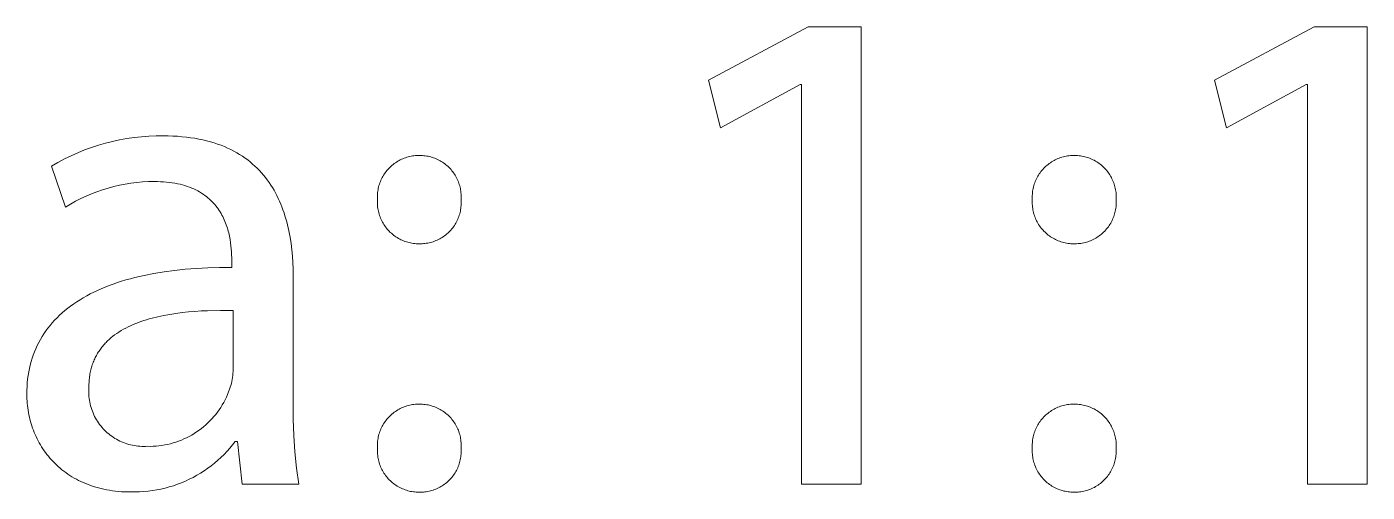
# Model space of a CAD drawing. Header units: millimetres. Extents: x -1893 to 2799, y -925 to 2353.
# Drawn here: x 2492.4 to 2581.8, y -721.6 to -690.5 of the extents above; entities that cross this region are included whole.
import ezdxf

# ---------------------------------------------------------------- set-up
doc = ezdxf.new("R2010")
doc.units = ezdxf.units.MM
doc.header["$MEASUREMENT"] = 0
doc.layers.add('Domyślny', color=7, linetype='Continuous', true_color=0x000000)

msp = doc.modelspace()

# ---------------------------------------------------------------- linework, layer by layer
at = {"layer": 'Domyślny', "color": 18, "lineweight": 15, "true_color": 0x000000}
for p, q in [((2537.858, -694.062), (2544.513, -690.499)), ((2544.513, -690.499), (2548.045, -690.499)), ((2548.045, -690.499), (2548.045, -721.029)), ((2571.609, -694.062), (2578.265, -690.499)), ((2578.265, -690.499), (2581.796, -690.499)), ((2581.796, -690.499), (2581.796, -721.029)), ((2538.654, -697.233), (2537.858, -694.062)), ((2543.967, -694.358), (2538.654, -697.233)), ((2544.06, -694.358), (2543.967, -694.358)), ((2544.06, -721.029), (2544.06, -694.358)), ((2572.406, -697.233), (2571.609, -694.062)), ((2577.718, -694.358), (2572.406, -697.233)), ((2577.812, -694.358), (2577.718, -694.358)), ((2577.812, -721.029), (2577.812, -694.358)), ((2497.152, -698.4), (2497.622, -698.264)), ((2497.622, -698.264), (2498.096, -698.145)), ((2498.096, -698.145), (2498.573, -698.042)), ((2498.573, -698.042), (2499.054, -697.955)), ((2499.054, -697.955), (2499.538, -697.886)), ((2499.538, -697.886), (2500.024, -697.833)), ((2500.024, -697.833), (2500.512, -697.798)), ((2500.512, -697.798), (2501, -697.779)), ((2501, -697.779), (2501.489, -697.777)), ((2501.489, -697.777), (2501.811, -697.78)), ((2501.811, -697.78), (2502.125, -697.791)), ((2502.125, -697.791), (2502.432, -697.808)), ((2502.432, -697.808), (2502.732, -697.831)), ((2502.732, -697.831), (2503.024, -697.862)), ((2503.024, -697.862), (2503.309, -697.898)), ((2503.309, -697.898), (2503.586, -697.941)), ((2503.586, -697.941), (2503.857, -697.99)), ((2503.857, -697.99), (2504.12, -698.045)), ((2504.12, -698.045), (2504.377, -698.106)), ((2504.377, -698.106), (2504.627, -698.173)), ((2504.627, -698.173), (2504.869, -698.245)), ((2504.869, -698.245), (2505.106, -698.324)), ((2505.106, -698.324), (2505.335, -698.407)), ((2494.89, -699.318), (2495.329, -699.103)), ((2495.329, -699.103), (2495.776, -698.904)), ((2495.776, -698.904), (2496.229, -698.72)), ((2496.229, -698.72), (2496.688, -698.552)), ((2496.688, -698.552), (2497.152, -698.4)), ((2505.335, -698.407), (2505.558, -698.496)), ((2505.558, -698.496), (2505.775, -698.59)), ((2505.775, -698.59), (2505.985, -698.69)), ((2505.985, -698.69), (2506.188, -698.794)), ((2506.188, -698.794), (2506.386, -698.904)), ((2506.386, -698.904), (2506.577, -699.018)), ((2506.577, -699.018), (2506.763, -699.137)), ((2506.763, -699.137), (2506.942, -699.26)), ((2517.557, -699.267), (2517.646, -699.235)), ((2517.646, -699.235), (2517.737, -699.206)), ((2517.737, -699.206), (2517.829, -699.18)), ((2517.829, -699.18), (2517.922, -699.157)), ((2517.922, -699.157), (2518.015, -699.137)), ((2518.015, -699.137), (2518.109, -699.121)), ((2518.109, -699.121), (2518.204, -699.108)), ((2518.204, -699.108), (2518.299, -699.098)), ((2518.299, -699.098), (2518.394, -699.091)), ((2518.394, -699.091), (2518.489, -699.088)), ((2518.489, -699.088), (2518.585, -699.088)), ((2518.585, -699.088), (2518.68, -699.089)), ((2518.68, -699.089), (2518.774, -699.093)), ((2518.774, -699.093), (2518.869, -699.1)), ((2518.869, -699.1), (2518.963, -699.111)), ((2518.963, -699.111), (2519.056, -699.125)), ((2519.056, -699.125), (2519.149, -699.142)), ((2519.149, -699.142), (2519.242, -699.163)), ((2519.242, -699.163), (2519.334, -699.186)), ((2519.334, -699.186), (2519.424, -699.213)), ((2519.424, -699.213), (2519.514, -699.242)), ((2561.252, -699.264), (2561.343, -699.231)), ((2561.343, -699.231), (2561.434, -699.203)), ((2561.434, -699.203), (2561.526, -699.177)), ((2561.526, -699.177), (2561.619, -699.154)), ((2561.619, -699.154), (2561.713, -699.135)), ((2561.713, -699.135), (2561.807, -699.119)), ((2561.807, -699.119), (2561.902, -699.106)), ((2561.902, -699.106), (2561.998, -699.097)), ((2561.998, -699.097), (2562.093, -699.09)), ((2562.093, -699.09), (2562.189, -699.088)), ((2562.189, -699.088), (2562.285, -699.088)), ((2562.285, -699.088), (2562.381, -699.09)), ((2562.381, -699.09), (2562.477, -699.095)), ((2562.477, -699.095), (2562.574, -699.103)), ((2562.574, -699.103), (2562.669, -699.115)), ((2562.669, -699.115), (2562.765, -699.13)), ((2562.765, -699.13), (2562.859, -699.148)), ((2562.859, -699.148), (2562.953, -699.17)), ((2562.953, -699.17), (2563.047, -699.195)), ((2563.047, -699.195), (2563.139, -699.223)), ((2563.139, -699.223), (2563.23, -699.254)), ((2494.036, -699.793), (2494.459, -699.548)), ((2494.958, -702.527), (2494.036, -699.793)), ((2494.459, -699.548), (2494.89, -699.318)), ((2506.942, -699.26), (2507.115, -699.388)), ((2507.115, -699.388), (2507.283, -699.52)), ((2507.283, -699.52), (2507.445, -699.657)), ((2507.445, -699.657), (2507.601, -699.798)), ((2507.601, -699.798), (2507.752, -699.942)), ((2507.752, -699.942), (2507.897, -700.091)), ((2507.897, -700.091), (2508.037, -700.243)), ((2516.345, -700.165), (2516.404, -700.09)), ((2516.404, -700.09), (2516.466, -700.018)), ((2516.466, -700.018), (2516.531, -699.948)), ((2516.531, -699.948), (2516.598, -699.88)), ((2516.598, -699.88), (2516.667, -699.814)), ((2516.667, -699.814), (2516.739, -699.751)), ((2516.739, -699.751), (2516.813, -699.69)), ((2516.813, -699.69), (2516.888, -699.632)), ((2516.888, -699.632), (2516.966, -699.576)), ((2516.966, -699.576), (2517.046, -699.524)), ((2517.046, -699.524), (2517.127, -699.474)), ((2517.127, -699.474), (2517.21, -699.426)), ((2517.21, -699.426), (2517.294, -699.382)), ((2517.294, -699.382), (2517.38, -699.341)), ((2517.38, -699.341), (2517.468, -699.302)), ((2517.468, -699.302), (2517.557, -699.267)), ((2519.514, -699.242), (2519.603, -699.275)), ((2519.603, -699.275), (2519.691, -699.311)), ((2519.691, -699.311), (2519.777, -699.35)), ((2519.777, -699.35), (2519.862, -699.392)), ((2519.862, -699.392), (2519.946, -699.436)), ((2519.946, -699.436), (2520.027, -699.484)), ((2520.027, -699.484), (2520.108, -699.534)), ((2520.108, -699.534), (2520.186, -699.587)), ((2520.186, -699.587), (2520.263, -699.643)), ((2520.263, -699.643), (2520.337, -699.701)), ((2520.337, -699.701), (2520.41, -699.762)), ((2520.41, -699.762), (2520.48, -699.825)), ((2520.48, -699.825), (2520.548, -699.891)), ((2520.548, -699.891), (2520.614, -699.959)), ((2520.614, -699.959), (2520.678, -700.029)), ((2520.678, -700.029), (2520.739, -700.101)), ((2520.739, -700.101), (2520.797, -700.176)), ((2560.034, -700.16), (2560.094, -700.086)), ((2560.094, -700.086), (2560.156, -700.013)), ((2560.156, -700.013), (2560.222, -699.943)), ((2560.222, -699.943), (2560.289, -699.875)), ((2560.289, -699.875), (2560.359, -699.809)), ((2560.359, -699.809), (2560.431, -699.746)), ((2560.431, -699.746), (2560.505, -699.685)), ((2560.505, -699.685), (2560.581, -699.627)), ((2560.581, -699.627), (2560.659, -699.572)), ((2560.659, -699.572), (2560.739, -699.519)), ((2560.739, -699.519), (2560.821, -699.469)), ((2560.821, -699.469), (2560.904, -699.422)), ((2560.904, -699.422), (2560.989, -699.378)), ((2560.989, -699.378), (2561.075, -699.337)), ((2561.075, -699.337), (2561.163, -699.299)), ((2561.163, -699.299), (2561.252, -699.264)), ((2563.23, -699.254), (2563.32, -699.288)), ((2563.32, -699.288), (2563.409, -699.326)), ((2563.409, -699.326), (2563.497, -699.367)), ((2563.497, -699.367), (2563.583, -699.41)), ((2563.583, -699.41), (2563.667, -699.457)), ((2563.667, -699.457), (2563.75, -699.507)), ((2563.75, -699.507), (2563.831, -699.559)), ((2563.831, -699.559), (2563.91, -699.614)), ((2563.91, -699.614), (2563.987, -699.672)), ((2563.987, -699.672), (2564.062, -699.733)), ((2564.062, -699.733), (2564.135, -699.796)), ((2564.135, -699.796), (2564.206, -699.862)), ((2564.206, -699.862), (2564.274, -699.93)), ((2564.274, -699.93), (2564.34, -700)), ((2564.34, -700), (2564.404, -700.073)), ((2564.404, -700.073), (2564.465, -700.148)), ((2498.94, -701.003), (2498.558, -701.078)), ((2499.325, -700.941), (2498.94, -701.003)), ((2499.712, -700.891), (2499.325, -700.941)), ((2500.1, -700.856), (2499.712, -700.891)), ((2500.49, -700.833), (2500.1, -700.856)), ((2500.879, -700.824), (2500.49, -700.833)), ((2501.095, -700.826), (2500.879, -700.824)), ((2501.304, -700.834), (2501.095, -700.826)), ((2501.507, -700.846), (2501.304, -700.834)), ((2501.705, -700.862), (2501.507, -700.846)), ((2501.897, -700.883), (2501.705, -700.862)), ((2502.083, -700.909), (2501.897, -700.883)), ((2502.263, -700.939), (2502.083, -700.909)), ((2502.438, -700.973), (2502.263, -700.939)), ((2502.608, -701.011), (2502.438, -700.973)), ((2502.773, -701.053), (2502.608, -701.011)), ((2508.037, -700.243), (2508.171, -700.399)), ((2508.171, -700.399), (2508.3, -700.559)), ((2508.3, -700.559), (2508.424, -700.722)), ((2508.424, -700.722), (2508.543, -700.889)), ((2508.543, -700.889), (2508.657, -701.058)), ((2515.874, -701.096), (2515.901, -701.005)), ((2515.901, -701.005), (2515.932, -700.915)), ((2515.932, -700.915), (2515.966, -700.826)), ((2515.966, -700.826), (2516.004, -700.738)), ((2516.004, -700.738), (2516.044, -700.651)), ((2516.044, -700.651), (2516.087, -700.566)), ((2516.087, -700.566), (2516.133, -700.482)), ((2516.133, -700.482), (2516.182, -700.4)), ((2516.182, -700.4), (2516.233, -700.32)), ((2516.233, -700.32), (2516.288, -700.241)), ((2516.288, -700.241), (2516.345, -700.165)), ((2520.797, -700.176), (2520.853, -700.252)), ((2520.853, -700.252), (2520.907, -700.331)), ((2520.907, -700.331), (2520.957, -700.411)), ((2520.957, -700.411), (2521.005, -700.492)), ((2521.005, -700.492), (2521.05, -700.576)), ((2521.05, -700.576), (2521.092, -700.66)), ((2521.092, -700.66), (2521.131, -700.747)), ((2521.131, -700.747), (2521.167, -700.834)), ((2521.167, -700.834), (2521.2, -700.923)), ((2521.2, -700.923), (2521.23, -701.013)), ((2521.23, -701.013), (2521.257, -701.103)), ((2559.559, -701.094), (2559.587, -701.002)), ((2559.587, -701.002), (2559.619, -700.911)), ((2559.619, -700.911), (2559.653, -700.822)), ((2559.653, -700.822), (2559.69, -700.734)), ((2559.69, -700.734), (2559.731, -700.647)), ((2559.731, -700.647), (2559.774, -700.562)), ((2559.774, -700.562), (2559.821, -700.478)), ((2559.821, -700.478), (2559.87, -700.396)), ((2559.87, -700.396), (2559.922, -700.315)), ((2559.922, -700.315), (2559.976, -700.237)), ((2559.976, -700.237), (2560.034, -700.16)), ((2564.465, -700.148), (2564.523, -700.225)), ((2564.523, -700.225), (2564.579, -700.304)), ((2564.579, -700.304), (2564.631, -700.384)), ((2564.631, -700.384), (2564.681, -700.467)), ((2564.681, -700.467), (2564.728, -700.551)), ((2564.728, -700.551), (2564.772, -700.637)), ((2564.772, -700.637), (2564.813, -700.724)), ((2564.813, -700.724), (2564.851, -700.813)), ((2564.851, -700.813), (2564.886, -700.903)), ((2564.886, -700.903), (2564.918, -700.994)), ((2564.918, -700.994), (2564.946, -701.086)), ((2496.337, -701.8), (2495.983, -701.964)), ((2496.696, -701.648), (2496.337, -701.8)), ((2497.06, -701.509), (2496.696, -701.648)), ((2497.429, -701.382), (2497.06, -701.509)), ((2497.802, -701.268), (2497.429, -701.382)), ((2498.178, -701.167), (2497.802, -701.268)), ((2498.558, -701.078), (2498.178, -701.167)), ((2502.932, -701.099), (2502.773, -701.053)), ((2503.086, -701.149), (2502.932, -701.099)), ((2503.235, -701.202), (2503.086, -701.149)), ((2503.379, -701.259), (2503.235, -701.202)), ((2503.518, -701.319), (2503.379, -701.259)), ((2503.652, -701.383), (2503.518, -701.319)), ((2503.781, -701.449), (2503.652, -701.383)), ((2503.906, -701.519), (2503.781, -701.449)), ((2504.026, -701.592), (2503.906, -701.519)), ((2504.142, -701.667), (2504.026, -701.592)), ((2504.253, -701.746), (2504.142, -701.667)), ((2504.361, -701.826), (2504.253, -701.746)), ((2504.463, -701.91), (2504.361, -701.826)), ((2504.562, -701.995), (2504.463, -701.91)), ((2508.657, -701.058), (2508.766, -701.231)), ((2508.766, -701.231), (2508.87, -701.407)), ((2508.87, -701.407), (2508.969, -701.586)), ((2508.969, -701.586), (2509.064, -701.767)), ((2509.064, -701.767), (2509.154, -701.951)), ((2515.767, -701.85), (2515.769, -701.755)), ((2515.768, -701.946), (2515.767, -701.85)), ((2515.769, -701.755), (2515.774, -701.659)), ((2515.774, -701.659), (2515.782, -701.564)), ((2515.782, -701.564), (2515.794, -701.47)), ((2515.794, -701.47), (2515.809, -701.375)), ((2515.809, -701.375), (2515.827, -701.282)), ((2515.827, -701.282), (2515.849, -701.189)), ((2515.849, -701.189), (2515.874, -701.096)), ((2521.257, -701.103), (2521.281, -701.195)), ((2521.281, -701.195), (2521.302, -701.287)), ((2521.302, -701.287), (2521.319, -701.38)), ((2521.319, -701.38), (2521.333, -701.474)), ((2521.333, -701.474), (2521.344, -701.568)), ((2521.344, -701.568), (2521.352, -701.662)), ((2521.352, -701.662), (2521.356, -701.757)), ((2521.356, -701.757), (2521.358, -701.852)), ((2521.358, -701.852), (2521.356, -701.946)), ((2559.451, -701.849), (2559.453, -701.754)), ((2559.452, -701.945), (2559.451, -701.849)), ((2559.453, -701.754), (2559.458, -701.658)), ((2559.458, -701.658), (2559.467, -701.563)), ((2559.467, -701.563), (2559.479, -701.468)), ((2559.479, -701.468), (2559.494, -701.373)), ((2559.494, -701.373), (2559.513, -701.279)), ((2559.513, -701.279), (2559.534, -701.186)), ((2559.534, -701.186), (2559.559, -701.094)), ((2564.946, -701.086), (2564.972, -701.18)), ((2564.972, -701.18), (2564.994, -701.273)), ((2564.994, -701.273), (2565.012, -701.368)), ((2565.012, -701.368), (2565.028, -701.463)), ((2565.028, -701.463), (2565.04, -701.559)), ((2565.04, -701.559), (2565.049, -701.655)), ((2565.049, -701.655), (2565.054, -701.752)), ((2565.054, -701.752), (2565.056, -701.848)), ((2565.056, -701.848), (2565.055, -701.945)), ((2495.293, -702.328), (2494.958, -702.527)), ((2495.635, -702.14), (2495.293, -702.328)), ((2495.983, -701.964), (2495.635, -702.14)), ((2504.656, -702.083), (2504.562, -701.995)), ((2504.747, -702.173), (2504.656, -702.083)), ((2504.834, -702.266), (2504.747, -702.173)), ((2504.917, -702.36), (2504.834, -702.266)), ((2504.996, -702.456), (2504.917, -702.36)), ((2505.071, -702.553), (2504.996, -702.456)), ((2505.143, -702.653), (2505.071, -702.553)), ((2505.211, -702.753), (2505.143, -702.653)), ((2505.276, -702.855), (2505.211, -702.753)), ((2509.154, -701.951), (2509.239, -702.138)), ((2509.239, -702.138), (2509.32, -702.327)), ((2509.32, -702.327), (2509.397, -702.518)), ((2509.397, -702.518), (2509.469, -702.712)), ((2509.469, -702.712), (2509.538, -702.908)), ((2515.773, -702.041), (2515.768, -701.946)), ((2515.768, -702.137), (2515.773, -702.041)), ((2515.768, -702.234), (2515.768, -702.137)), ((2515.77, -702.33), (2515.768, -702.234)), ((2515.776, -702.427), (2515.77, -702.33)), ((2515.785, -702.523), (2515.776, -702.427)), ((2515.798, -702.618), (2515.785, -702.523)), ((2515.814, -702.713), (2515.798, -702.618)), ((2515.833, -702.808), (2515.814, -702.713)), ((2515.855, -702.902), (2515.833, -702.808)), ((2521.301, -702.798), (2521.28, -702.891)), ((2521.319, -702.705), (2521.301, -702.798)), ((2521.333, -702.611), (2521.319, -702.705)), ((2521.344, -702.516), (2521.333, -702.611)), ((2521.352, -702.421), (2521.344, -702.516)), ((2521.356, -701.946), (2521.35, -702.041)), ((2521.35, -702.041), (2521.356, -702.136)), ((2521.357, -702.326), (2521.352, -702.421)), ((2521.356, -702.136), (2521.358, -702.231)), ((2521.358, -702.231), (2521.357, -702.326)), ((2559.451, -702.233), (2559.452, -702.137)), ((2559.454, -702.329), (2559.451, -702.233)), ((2559.457, -702.041), (2559.452, -701.945)), ((2559.452, -702.137), (2559.457, -702.041)), ((2559.459, -702.425), (2559.454, -702.329)), ((2559.468, -702.521), (2559.459, -702.425)), ((2559.481, -702.617), (2559.468, -702.521)), ((2559.496, -702.711), (2559.481, -702.617)), ((2559.515, -702.806), (2559.496, -702.711)), ((2559.538, -702.899), (2559.515, -702.806)), ((2564.994, -702.801), (2564.972, -702.894)), ((2565.012, -702.707), (2564.994, -702.801)), ((2565.027, -702.613), (2565.012, -702.707)), ((2565.04, -702.518), (2565.027, -702.613)), ((2565.048, -702.423), (2565.04, -702.518)), ((2565.054, -702.327), (2565.048, -702.423)), ((2565.055, -701.945), (2565.05, -702.041)), ((2565.05, -702.041), (2565.055, -702.136)), ((2565.056, -702.232), (2565.054, -702.327)), ((2565.055, -702.136), (2565.056, -702.232)), ((2505.338, -702.959), (2505.276, -702.855)), ((2505.396, -703.063), (2505.338, -702.959)), ((2505.452, -703.169), (2505.396, -703.063)), ((2505.504, -703.275), (2505.452, -703.169)), ((2505.553, -703.383), (2505.504, -703.275)), ((2505.599, -703.491), (2505.553, -703.383)), ((2505.642, -703.599), (2505.599, -703.491)), ((2505.683, -703.708), (2505.642, -703.599)), ((2509.538, -702.908), (2509.602, -703.105)), ((2509.602, -703.105), (2509.662, -703.305)), ((2509.662, -703.305), (2509.718, -703.506)), ((2509.718, -703.506), (2509.77, -703.709)), ((2515.881, -702.995), (2515.855, -702.902)), ((2515.91, -703.087), (2515.881, -702.995)), ((2515.942, -703.178), (2515.91, -703.087)), ((2515.977, -703.268), (2515.942, -703.178)), ((2516.016, -703.356), (2515.977, -703.268)), ((2516.057, -703.443), (2516.016, -703.356)), ((2516.102, -703.529), (2516.057, -703.443)), ((2516.149, -703.613), (2516.102, -703.529)), ((2516.2, -703.695), (2516.149, -703.613)), ((2516.253, -703.776), (2516.2, -703.695)), ((2520.951, -703.678), (2520.9, -703.758)), ((2521, -703.596), (2520.951, -703.678)), ((2521.045, -703.513), (2521, -703.596)), ((2521.088, -703.428), (2521.045, -703.513)), ((2521.128, -703.341), (2521.088, -703.428)), ((2521.164, -703.253), (2521.128, -703.341)), ((2521.198, -703.164), (2521.164, -703.253)), ((2521.229, -703.074), (2521.198, -703.164)), ((2521.256, -702.983), (2521.229, -703.074)), ((2521.28, -702.891), (2521.256, -702.983)), ((2559.563, -702.992), (2559.538, -702.899)), ((2559.592, -703.084), (2559.563, -702.992)), ((2559.624, -703.175), (2559.592, -703.084)), ((2559.659, -703.264), (2559.624, -703.175)), ((2559.697, -703.353), (2559.659, -703.264)), ((2559.738, -703.44), (2559.697, -703.353)), ((2559.782, -703.525), (2559.738, -703.44)), ((2559.829, -703.609), (2559.782, -703.525)), ((2559.879, -703.691), (2559.829, -703.609)), ((2559.932, -703.771), (2559.879, -703.691)), ((2564.636, -703.682), (2564.584, -703.762)), ((2564.685, -703.6), (2564.636, -703.682)), ((2564.732, -703.517), (2564.685, -703.6)), ((2564.775, -703.431), (2564.732, -703.517)), ((2564.816, -703.345), (2564.775, -703.431)), ((2564.853, -703.257), (2564.816, -703.345)), ((2564.887, -703.168), (2564.853, -703.257)), ((2564.919, -703.078), (2564.887, -703.168)), ((2564.947, -702.986), (2564.919, -703.078)), ((2564.972, -702.894), (2564.947, -702.986)), ((2505.721, -703.818), (2505.683, -703.708)), ((2505.757, -703.927), (2505.721, -703.818)), ((2505.789, -704.037), (2505.757, -703.927)), ((2505.82, -704.147), (2505.789, -704.037)), ((2505.848, -704.257), (2505.82, -704.147)), ((2505.874, -704.366), (2505.848, -704.257)), ((2505.898, -704.475), (2505.874, -704.366)), ((2505.939, -704.693), (2505.898, -704.475)), ((2509.77, -703.709), (2509.818, -703.914)), ((2509.818, -703.914), (2509.863, -704.12)), ((2509.863, -704.12), (2509.904, -704.327)), ((2509.904, -704.327), (2509.942, -704.536)), ((2509.942, -704.536), (2510.006, -704.956)), ((2516.309, -703.854), (2516.253, -703.776)), ((2516.367, -703.931), (2516.309, -703.854)), ((2516.429, -704.006), (2516.367, -703.931)), ((2516.493, -704.078), (2516.429, -704.006)), ((2516.559, -704.148), (2516.493, -704.078)), ((2516.628, -704.216), (2516.559, -704.148)), ((2516.699, -704.281), (2516.628, -704.216)), ((2516.772, -704.344), (2516.699, -704.281)), ((2516.848, -704.404), (2516.772, -704.344)), ((2516.925, -704.461), (2516.848, -704.404)), ((2517.004, -704.516), (2516.925, -704.461)), ((2517.086, -704.568), (2517.004, -704.516)), ((2517.169, -704.617), (2517.086, -704.568)), ((2520.09, -704.552), (2520.009, -704.601)), ((2520.169, -704.499), (2520.09, -704.552)), ((2520.247, -704.444), (2520.169, -704.499)), ((2520.323, -704.386), (2520.247, -704.444)), ((2520.396, -704.326), (2520.323, -704.386)), ((2520.467, -704.263), (2520.396, -704.326)), ((2520.537, -704.197), (2520.467, -704.263)), ((2520.603, -704.13), (2520.537, -704.197)), ((2520.668, -704.06), (2520.603, -704.13)), ((2520.73, -703.987), (2520.668, -704.06)), ((2520.789, -703.913), (2520.73, -703.987)), ((2520.846, -703.837), (2520.789, -703.913)), ((2520.9, -703.758), (2520.846, -703.837)), ((2559.988, -703.85), (2559.932, -703.771)), ((2560.046, -703.927), (2559.988, -703.85)), ((2560.107, -704.001), (2560.046, -703.927)), ((2560.17, -704.073), (2560.107, -704.001)), ((2560.236, -704.143), (2560.17, -704.073)), ((2560.305, -704.211), (2560.236, -704.143)), ((2560.375, -704.276), (2560.305, -704.211)), ((2560.448, -704.339), (2560.375, -704.276)), ((2560.523, -704.399), (2560.448, -704.339)), ((2560.6, -704.457), (2560.523, -704.399)), ((2560.679, -704.512), (2560.6, -704.457)), ((2560.76, -704.564), (2560.679, -704.512)), ((2560.843, -704.613), (2560.76, -704.564)), ((2563.766, -704.555), (2563.685, -704.604)), ((2563.846, -704.502), (2563.766, -704.555)), ((2563.924, -704.447), (2563.846, -704.502)), ((2564.001, -704.389), (2563.924, -704.447)), ((2564.075, -704.329), (2564.001, -704.389)), ((2564.147, -704.266), (2564.075, -704.329)), ((2564.216, -704.201), (2564.147, -704.266)), ((2564.284, -704.133), (2564.216, -704.201)), ((2564.349, -704.063), (2564.284, -704.133)), ((2564.412, -703.991), (2564.349, -704.063)), ((2564.472, -703.917), (2564.412, -703.991)), ((2564.529, -703.84), (2564.472, -703.917)), ((2564.584, -703.762), (2564.529, -703.84)), ((2505.973, -704.907), (2505.939, -704.693)), ((2506, -705.118), (2505.973, -704.907)), ((2506.02, -705.325), (2506, -705.118)), ((2506.035, -705.526), (2506.02, -705.325)), ((2510.006, -704.956), (2510.058, -705.379)), ((2510.058, -705.379), (2510.097, -705.805)), ((2517.254, -704.663), (2517.169, -704.617)), ((2517.34, -704.707), (2517.254, -704.663)), ((2517.428, -704.747), (2517.34, -704.707)), ((2517.517, -704.784), (2517.428, -704.747)), ((2517.607, -704.818), (2517.517, -704.784)), ((2517.698, -704.849), (2517.607, -704.818)), ((2517.791, -704.876), (2517.698, -704.849)), ((2517.884, -704.901), (2517.791, -704.876)), ((2517.979, -704.922), (2517.884, -704.901)), ((2518.073, -704.939), (2517.979, -704.922)), ((2518.169, -704.954), (2518.073, -704.939)), ((2518.265, -704.965), (2518.169, -704.954)), ((2518.361, -704.973), (2518.265, -704.965)), ((2518.457, -704.977), (2518.361, -704.973)), ((2518.554, -704.978), (2518.457, -704.977)), ((2518.649, -704.979), (2518.554, -704.978)), ((2518.744, -704.976), (2518.649, -704.979)), ((2518.839, -704.97), (2518.744, -704.976)), ((2518.934, -704.961), (2518.839, -704.97)), ((2519.028, -704.949), (2518.934, -704.961)), ((2519.122, -704.933), (2519.028, -704.949)), ((2519.215, -704.914), (2519.122, -704.933)), ((2519.308, -704.892), (2519.215, -704.914)), ((2519.399, -704.866), (2519.308, -704.892)), ((2519.49, -704.838), (2519.399, -704.866)), ((2519.58, -704.806), (2519.49, -704.838)), ((2519.668, -704.771), (2519.58, -704.806)), ((2519.756, -704.733), (2519.668, -704.771)), ((2519.842, -704.692), (2519.756, -704.733)), ((2519.926, -704.648), (2519.842, -704.692)), ((2520.009, -704.601), (2519.926, -704.648)), ((2560.927, -704.659), (2560.843, -704.613)), ((2561.013, -704.703), (2560.927, -704.659)), ((2561.1, -704.743), (2561.013, -704.703)), ((2561.189, -704.78), (2561.1, -704.743)), ((2561.279, -704.815), (2561.189, -704.78)), ((2561.37, -704.846), (2561.279, -704.815)), ((2561.462, -704.873), (2561.37, -704.846)), ((2561.555, -704.898), (2561.462, -704.873)), ((2561.649, -704.919), (2561.555, -704.898)), ((2561.743, -704.938), (2561.649, -704.919)), ((2561.838, -704.952), (2561.743, -704.938)), ((2561.934, -704.964), (2561.838, -704.952)), ((2562.03, -704.972), (2561.934, -704.964)), ((2562.126, -704.977), (2562.03, -704.972)), ((2562.222, -704.978), (2562.126, -704.977)), ((2562.318, -704.979), (2562.222, -704.978)), ((2562.413, -704.977), (2562.318, -704.979)), ((2562.509, -704.971), (2562.413, -704.977)), ((2562.604, -704.962), (2562.509, -704.971)), ((2562.698, -704.95), (2562.604, -704.962)), ((2562.793, -704.934), (2562.698, -704.95)), ((2562.886, -704.915), (2562.793, -704.934)), ((2562.979, -704.893), (2562.886, -704.915)), ((2563.072, -704.868), (2562.979, -704.893)), ((2563.163, -704.839), (2563.072, -704.868)), ((2563.253, -704.808), (2563.163, -704.839)), ((2563.342, -704.773), (2563.253, -704.808)), ((2563.43, -704.735), (2563.342, -704.773)), ((2563.516, -704.694), (2563.43, -704.735)), ((2563.601, -704.651), (2563.516, -704.694)), ((2563.685, -704.604), (2563.601, -704.651)), ((2506.044, -705.721), (2506.035, -705.526)), ((2506.05, -705.909), (2506.044, -705.721)), ((2506.051, -706.089), (2506.05, -705.909)), ((2506.051, -706.558), (2506.051, -706.089)), ((2510.097, -705.805), (2510.124, -706.233)), ((2510.124, -706.233), (2510.14, -706.661)), ((2499.292, -707.31), (2499.595, -707.232)), ((2499.595, -707.232), (2500.217, -707.088)), ((2500.217, -707.088), (2500.864, -706.961)), ((2500.864, -706.961), (2501.535, -706.851)), ((2501.535, -706.851), (2502.229, -706.758)), ((2502.229, -706.758), (2502.947, -706.683)), ((2502.947, -706.683), (2503.689, -706.625)), ((2503.689, -706.625), (2504.453, -706.585)), ((2504.453, -706.585), (2505.241, -706.562)), ((2505.241, -706.562), (2506.051, -706.558)), ((2510.14, -706.661), (2510.145, -707.089)), ((2510.145, -707.089), (2510.145, -715.589)), ((2496.85, -708.205), (2497.097, -708.089)), ((2497.097, -708.089), (2497.349, -707.977)), ((2497.349, -707.977), (2497.608, -707.869)), ((2497.608, -707.869), (2497.874, -707.766)), ((2497.874, -707.766), (2498.145, -707.666)), ((2498.145, -707.666), (2498.423, -707.571)), ((2498.423, -707.571), (2498.706, -707.48)), ((2498.706, -707.48), (2498.996, -707.393)), ((2498.996, -707.393), (2499.292, -707.31)), ((2495.304, -709.131), (2495.506, -708.987)), ((2495.506, -708.987), (2495.714, -708.847)), ((2495.714, -708.847), (2495.929, -708.71)), ((2495.929, -708.71), (2496.149, -708.578)), ((2496.149, -708.578), (2496.377, -708.449)), ((2496.377, -708.449), (2496.61, -708.325)), ((2496.61, -708.325), (2496.85, -708.205)), ((2494.232, -710.082), (2494.394, -709.914)), ((2494.394, -709.914), (2494.563, -709.749)), ((2494.563, -709.749), (2494.739, -709.589)), ((2494.739, -709.589), (2494.921, -709.432)), ((2494.921, -709.432), (2495.109, -709.28)), ((2495.109, -709.28), (2495.304, -709.131)), ((2500.737, -709.942), (2500.548, -709.994)), ((2501.122, -709.846), (2500.737, -709.942)), ((2501.516, -709.762), (2501.122, -709.846)), ((2501.919, -709.689), (2501.516, -709.762)), ((2502.328, -709.625), (2501.919, -709.689)), ((2502.743, -709.572), (2502.328, -709.625)), ((2503.162, -709.528), (2502.743, -709.572)), ((2503.586, -709.492), (2503.162, -709.528)), ((2504.012, -709.464), (2503.586, -709.492)), ((2504.439, -709.445), (2504.012, -709.464)), ((2505.295, -709.426), (2504.439, -709.445)), ((2506.145, -709.433), (2505.295, -709.426)), ((2506.145, -713.37), (2506.145, -709.433)), ((2493.521, -710.982), (2493.65, -710.795)), ((2493.65, -710.795), (2493.785, -710.611)), ((2493.785, -710.611), (2493.928, -710.431)), ((2493.928, -710.431), (2494.076, -710.254)), ((2494.076, -710.254), (2494.232, -710.082)), ((2498.672, -710.777), (2498.524, -710.869)), ((2498.825, -710.688), (2498.672, -710.777)), ((2498.982, -710.604), (2498.825, -710.688)), ((2499.142, -710.523), (2498.982, -710.604)), ((2499.306, -710.445), (2499.142, -710.523)), ((2499.474, -710.371), (2499.306, -710.445)), ((2499.645, -710.3), (2499.474, -710.371)), ((2499.82, -710.232), (2499.645, -710.3)), ((2499.997, -710.168), (2499.82, -710.232)), ((2500.178, -710.107), (2499.997, -710.168)), ((2500.362, -710.049), (2500.178, -710.107)), ((2500.548, -709.994), (2500.362, -710.049)), ((2493.073, -711.772), (2493.175, -711.569)), ((2493.175, -711.569), (2493.283, -711.37)), ((2493.283, -711.37), (2493.399, -711.174)), ((2493.399, -711.174), (2493.521, -710.982)), ((2497.497, -711.744), (2497.444, -711.807)), ((2497.552, -711.682), (2497.497, -711.744)), ((2497.609, -711.62), (2497.552, -711.682)), ((2497.666, -711.56), (2497.609, -711.62)), ((2497.725, -711.501), (2497.666, -711.56)), ((2497.785, -711.443), (2497.725, -711.501)), ((2497.846, -711.386), (2497.785, -711.443)), ((2497.909, -711.33), (2497.846, -711.386)), ((2497.972, -711.274), (2497.909, -711.33)), ((2498.037, -711.22), (2497.972, -711.274)), ((2498.103, -711.167), (2498.037, -711.22)), ((2498.239, -711.064), (2498.103, -711.167)), ((2498.379, -710.964), (2498.239, -711.064)), ((2498.524, -710.869), (2498.379, -710.964)), ((2492.668, -712.845), (2492.735, -712.623)), ((2492.735, -712.623), (2492.809, -712.405)), ((2492.809, -712.405), (2492.89, -712.19)), ((2492.89, -712.19), (2492.978, -711.979)), ((2492.978, -711.979), (2493.073, -711.772)), ((2496.945, -712.576), (2496.909, -712.653)), ((2496.983, -712.501), (2496.945, -712.576)), ((2497.023, -712.426), (2496.983, -712.501)), ((2497.064, -712.353), (2497.023, -712.426)), ((2497.106, -712.281), (2497.064, -712.353)), ((2497.15, -712.21), (2497.106, -712.281)), ((2497.196, -712.14), (2497.15, -712.21)), ((2497.243, -712.071), (2497.196, -712.14)), ((2497.291, -712.004), (2497.243, -712.071)), ((2497.34, -711.937), (2497.291, -712.004)), ((2497.391, -711.872), (2497.34, -711.937)), ((2497.444, -711.807), (2497.391, -711.872)), ((2492.469, -713.771), (2492.508, -713.534)), ((2492.508, -713.534), (2492.555, -713.301)), ((2492.555, -713.301), (2492.608, -713.071)), ((2492.608, -713.071), (2492.668, -712.845)), ((2496.63, -713.484), (2496.611, -713.574)), ((2496.651, -713.396), (2496.63, -713.484)), ((2496.673, -713.308), (2496.651, -713.396)), ((2496.697, -713.222), (2496.673, -713.308)), ((2496.722, -713.137), (2496.697, -713.222)), ((2496.749, -713.053), (2496.722, -713.137)), ((2496.778, -712.971), (2496.749, -713.053)), ((2496.808, -712.89), (2496.778, -712.971)), ((2496.84, -712.81), (2496.808, -712.89)), ((2496.874, -712.731), (2496.84, -712.81)), ((2496.909, -712.653), (2496.874, -712.731)), ((2506.132, -713.637), (2506.14, -713.504)), ((2506.14, -713.504), (2506.145, -713.37)), ((2492.394, -714.504), (2492.412, -714.256)), ((2492.412, -714.256), (2492.437, -714.011)), ((2492.437, -714.011), (2492.469, -713.771)), ((2496.524, -714.338), (2496.521, -714.439)), ((2496.529, -714.238), (2496.524, -714.338)), ((2496.535, -714.139), (2496.529, -714.238)), ((2496.543, -714.042), (2496.535, -714.139)), ((2496.553, -713.946), (2496.543, -714.042)), ((2496.565, -713.851), (2496.553, -713.946)), ((2496.579, -713.757), (2496.565, -713.851)), ((2496.594, -713.665), (2496.579, -713.757)), ((2496.611, -713.574), (2496.594, -713.665)), ((2505.953, -714.555), (2505.991, -714.427)), ((2505.991, -714.427), (2506.024, -714.298)), ((2506.024, -714.298), (2506.054, -714.167)), ((2506.054, -714.167), (2506.08, -714.036)), ((2506.08, -714.036), (2506.101, -713.903)), ((2506.101, -713.903), (2506.118, -713.771)), ((2506.118, -713.771), (2506.132, -713.637)), ((2492.38, -715.011), (2492.383, -714.755)), ((2492.382, -715.165), (2492.38, -715.011)), ((2492.387, -715.319), (2492.382, -715.165)), ((2492.383, -714.755), (2492.394, -714.504)), ((2492.395, -715.473), (2492.387, -715.319)), ((2496.512, -714.668), (2496.509, -714.794)), ((2496.509, -714.794), (2496.509, -714.92)), ((2496.509, -714.92), (2496.514, -715.046)), ((2496.52, -714.542), (2496.512, -714.668)), ((2496.514, -715.046), (2496.524, -715.172)), ((2496.521, -714.439), (2496.52, -714.542)), ((2496.524, -715.172), (2496.537, -715.297)), ((2496.537, -715.297), (2496.555, -715.422)), ((2505.609, -715.393), (2505.693, -715.219)), ((2505.693, -715.219), (2505.772, -715.043)), ((2505.772, -715.043), (2505.844, -714.864)), ((2505.844, -714.864), (2505.911, -714.683)), ((2505.911, -714.683), (2505.953, -714.555)), ((2492.407, -715.627), (2492.395, -715.473)), ((2492.423, -715.781), (2492.407, -715.627)), ((2492.442, -715.934), (2492.423, -715.781)), ((2492.464, -716.086), (2492.442, -715.934)), ((2492.49, -716.238), (2492.464, -716.086)), ((2496.555, -715.422), (2496.578, -715.546)), ((2496.578, -715.546), (2496.604, -715.669)), ((2496.604, -715.669), (2496.635, -715.792)), ((2496.635, -715.792), (2496.67, -715.913)), ((2496.67, -715.913), (2496.709, -716.033)), ((2496.709, -716.033), (2496.752, -716.151)), ((2496.752, -716.151), (2496.799, -716.268)), ((2504.983, -716.365), (2505.101, -716.212)), ((2505.101, -716.212), (2505.214, -716.055)), ((2505.214, -716.055), (2505.321, -715.895)), ((2505.321, -715.895), (2505.422, -715.731)), ((2505.422, -715.731), (2505.519, -715.563)), ((2505.519, -715.563), (2505.609, -715.393)), ((2510.145, -715.589), (2510.145, -716.68)), ((2516.888, -716.225), (2516.966, -716.169)), ((2516.966, -716.169), (2517.046, -716.117)), ((2517.046, -716.117), (2517.127, -716.067)), ((2517.127, -716.067), (2517.21, -716.019)), ((2517.21, -716.019), (2517.294, -715.975)), ((2517.294, -715.975), (2517.38, -715.934)), ((2517.38, -715.934), (2517.468, -715.895)), ((2517.468, -715.895), (2517.557, -715.86)), ((2517.557, -715.86), (2517.646, -715.828)), ((2517.646, -715.828), (2517.737, -715.799)), ((2517.737, -715.799), (2517.829, -715.773)), ((2517.829, -715.773), (2517.922, -715.75)), ((2517.922, -715.75), (2518.015, -715.73)), ((2518.015, -715.73), (2518.109, -715.714)), ((2518.109, -715.714), (2518.204, -715.701)), ((2518.204, -715.701), (2518.299, -715.691)), ((2518.299, -715.691), (2518.394, -715.684)), ((2518.394, -715.684), (2518.489, -715.681)), ((2518.489, -715.681), (2518.585, -715.681)), ((2518.585, -715.681), (2518.68, -715.682)), ((2518.68, -715.682), (2518.774, -715.686)), ((2518.774, -715.686), (2518.869, -715.693)), ((2518.869, -715.693), (2518.963, -715.704)), ((2518.963, -715.704), (2519.056, -715.718)), ((2519.056, -715.718), (2519.149, -715.735)), ((2519.149, -715.735), (2519.242, -715.756)), ((2519.242, -715.756), (2519.334, -715.779)), ((2519.334, -715.779), (2519.424, -715.806)), ((2519.424, -715.806), (2519.514, -715.835)), ((2519.514, -715.835), (2519.603, -715.868)), ((2519.603, -715.868), (2519.691, -715.904)), ((2519.691, -715.904), (2519.777, -715.943)), ((2519.777, -715.943), (2519.862, -715.985)), ((2519.862, -715.985), (2519.946, -716.029)), ((2519.946, -716.029), (2520.027, -716.077)), ((2520.027, -716.077), (2520.108, -716.127)), ((2520.108, -716.127), (2520.186, -716.18)), ((2520.186, -716.18), (2520.263, -716.236)), ((2560.505, -716.278), (2560.581, -716.22)), ((2560.581, -716.22), (2560.659, -716.165)), ((2560.659, -716.165), (2560.739, -716.112)), ((2560.739, -716.112), (2560.821, -716.062)), ((2560.821, -716.062), (2560.904, -716.015)), ((2560.904, -716.015), (2560.989, -715.971)), ((2560.989, -715.971), (2561.075, -715.93)), ((2561.075, -715.93), (2561.163, -715.892)), ((2561.163, -715.892), (2561.252, -715.857)), ((2561.252, -715.857), (2561.343, -715.824)), ((2561.343, -715.824), (2561.434, -715.796)), ((2561.434, -715.796), (2561.526, -715.77)), ((2561.526, -715.77), (2561.619, -715.747)), ((2561.619, -715.747), (2561.713, -715.728)), ((2561.713, -715.728), (2561.807, -715.712)), ((2561.807, -715.712), (2561.902, -715.699)), ((2561.902, -715.699), (2561.998, -715.69)), ((2561.998, -715.69), (2562.093, -715.683)), ((2562.093, -715.683), (2562.189, -715.681)), ((2562.189, -715.681), (2562.285, -715.681)), ((2562.285, -715.681), (2562.381, -715.683)), ((2562.381, -715.683), (2562.477, -715.688)), ((2562.477, -715.688), (2562.574, -715.696)), ((2562.574, -715.696), (2562.669, -715.708)), ((2562.669, -715.708), (2562.765, -715.723)), ((2562.765, -715.723), (2562.859, -715.741)), ((2562.859, -715.741), (2562.953, -715.763)), ((2562.953, -715.763), (2563.047, -715.788)), ((2563.047, -715.788), (2563.139, -715.816)), ((2563.139, -715.816), (2563.23, -715.847)), ((2563.23, -715.847), (2563.32, -715.881)), ((2563.32, -715.881), (2563.409, -715.919)), ((2563.409, -715.919), (2563.497, -715.96)), ((2563.497, -715.96), (2563.583, -716.003)), ((2563.583, -716.003), (2563.667, -716.05)), ((2563.667, -716.05), (2563.75, -716.1)), ((2563.75, -716.1), (2563.831, -716.152)), ((2563.831, -716.152), (2563.91, -716.207)), ((2563.91, -716.207), (2563.987, -716.265)), ((2492.519, -716.389), (2492.49, -716.238)), ((2492.552, -716.539), (2492.519, -716.389)), ((2492.588, -716.689), (2492.552, -716.539)), ((2492.628, -716.838), (2492.588, -716.689)), ((2492.671, -716.985), (2492.628, -716.838)), ((2492.717, -717.132), (2492.671, -716.985)), ((2496.799, -716.268), (2496.851, -716.383)), ((2496.851, -716.383), (2496.906, -716.497)), ((2496.906, -716.497), (2496.965, -716.608)), ((2496.965, -716.608), (2497.028, -716.718)), ((2497.028, -716.718), (2497.094, -716.825)), ((2497.094, -716.825), (2497.164, -716.93)), ((2497.164, -716.93), (2497.238, -717.032)), ((2497.238, -717.032), (2497.315, -717.132)), ((2504.173, -717.19), (2504.32, -717.064)), ((2504.32, -717.064), (2504.462, -716.933)), ((2504.462, -716.933), (2504.599, -716.798)), ((2504.599, -716.798), (2504.732, -716.658)), ((2504.732, -716.658), (2504.86, -716.513)), ((2504.86, -716.513), (2504.983, -716.365)), ((2510.145, -716.68), (2510.183, -717.771)), ((2516.087, -717.159), (2516.133, -717.075)), ((2516.133, -717.075), (2516.182, -716.993)), ((2516.182, -716.993), (2516.233, -716.913)), ((2516.233, -716.913), (2516.288, -716.834)), ((2516.288, -716.834), (2516.345, -716.758)), ((2516.345, -716.758), (2516.404, -716.683)), ((2516.404, -716.683), (2516.466, -716.611)), ((2516.466, -716.611), (2516.531, -716.541)), ((2516.531, -716.541), (2516.598, -716.473)), ((2516.598, -716.473), (2516.667, -716.407)), ((2516.667, -716.407), (2516.739, -716.344)), ((2516.739, -716.344), (2516.813, -716.283)), ((2516.813, -716.283), (2516.888, -716.225)), ((2520.263, -716.236), (2520.337, -716.294)), ((2520.337, -716.294), (2520.41, -716.355)), ((2520.41, -716.355), (2520.48, -716.418)), ((2520.48, -716.418), (2520.548, -716.484)), ((2520.548, -716.484), (2520.614, -716.552)), ((2520.614, -716.552), (2520.678, -716.622)), ((2520.678, -716.622), (2520.739, -716.694)), ((2520.739, -716.694), (2520.797, -716.769)), ((2520.797, -716.769), (2520.853, -716.845)), ((2520.853, -716.845), (2520.907, -716.924)), ((2520.907, -716.924), (2520.957, -717.004)), ((2520.957, -717.004), (2521.005, -717.085)), ((2521.005, -717.085), (2521.05, -717.169)), ((2559.774, -717.155), (2559.821, -717.071)), ((2559.821, -717.071), (2559.87, -716.989)), ((2559.87, -716.989), (2559.922, -716.908)), ((2559.922, -716.908), (2559.976, -716.83)), ((2559.976, -716.83), (2560.034, -716.753)), ((2560.034, -716.753), (2560.094, -716.679)), ((2560.094, -716.679), (2560.156, -716.606)), ((2560.156, -716.606), (2560.222, -716.536)), ((2560.222, -716.536), (2560.289, -716.468)), ((2560.289, -716.468), (2560.359, -716.402)), ((2560.359, -716.402), (2560.431, -716.339)), ((2560.431, -716.339), (2560.505, -716.278)), ((2563.987, -716.265), (2564.062, -716.326)), ((2564.062, -716.326), (2564.135, -716.389)), ((2564.135, -716.389), (2564.206, -716.455)), ((2564.206, -716.455), (2564.274, -716.523)), ((2564.274, -716.523), (2564.34, -716.593)), ((2564.34, -716.593), (2564.404, -716.666)), ((2564.404, -716.666), (2564.465, -716.741)), ((2564.465, -716.741), (2564.523, -716.818)), ((2564.523, -716.818), (2564.579, -716.897)), ((2564.579, -716.897), (2564.631, -716.977)), ((2564.631, -716.977), (2564.681, -717.06)), ((2564.681, -717.06), (2564.728, -717.144)), ((2492.767, -717.277), (2492.717, -717.132)), ((2492.82, -717.422), (2492.767, -717.277)), ((2492.877, -717.565), (2492.82, -717.422)), ((2492.937, -717.707), (2492.877, -717.565)), ((2493, -717.847), (2492.937, -717.707)), ((2493.067, -717.986), (2493, -717.847)), ((2493.137, -718.124), (2493.067, -717.986)), ((2497.315, -717.132), (2497.396, -717.229)), ((2497.396, -717.229), (2497.48, -717.323)), ((2497.48, -717.323), (2497.567, -717.414)), ((2497.567, -717.414), (2497.657, -717.502)), ((2497.657, -717.502), (2497.75, -717.587)), ((2497.75, -717.587), (2497.846, -717.669)), ((2497.846, -717.669), (2497.945, -717.747)), ((2497.945, -717.747), (2498.047, -717.822)), ((2498.047, -717.822), (2498.15, -717.894)), ((2498.15, -717.894), (2498.257, -717.962)), ((2498.257, -717.962), (2498.365, -718.026)), ((2502.689, -718.078), (2502.866, -718.003)), ((2502.866, -718.003), (2503.041, -717.921)), ((2503.041, -717.921), (2503.213, -717.833)), ((2503.213, -717.833), (2503.382, -717.74)), ((2503.382, -717.74), (2503.547, -717.641)), ((2503.547, -717.641), (2503.709, -717.536)), ((2503.709, -717.536), (2503.868, -717.426)), ((2503.868, -717.426), (2504.023, -717.31)), ((2504.023, -717.31), (2504.173, -717.19)), ((2510.183, -717.771), (2510.258, -718.859)), ((2515.794, -718.063), (2515.809, -717.968)), ((2515.809, -717.968), (2515.827, -717.875)), ((2515.827, -717.875), (2515.849, -717.782)), ((2515.849, -717.782), (2515.874, -717.689)), ((2515.874, -717.689), (2515.901, -717.598)), ((2515.901, -717.598), (2515.932, -717.508)), ((2515.932, -717.508), (2515.966, -717.419)), ((2515.966, -717.419), (2516.004, -717.331)), ((2516.004, -717.331), (2516.044, -717.244)), ((2516.044, -717.244), (2516.087, -717.159)), ((2521.05, -717.169), (2521.092, -717.253)), ((2521.092, -717.253), (2521.131, -717.34)), ((2521.131, -717.34), (2521.167, -717.427)), ((2521.167, -717.427), (2521.2, -717.516)), ((2521.2, -717.516), (2521.23, -717.606)), ((2521.23, -717.606), (2521.257, -717.696)), ((2521.257, -717.696), (2521.281, -717.788)), ((2521.281, -717.788), (2521.302, -717.88)), ((2521.302, -717.88), (2521.319, -717.974)), ((2521.319, -717.974), (2521.333, -718.067)), ((2559.479, -718.061), (2559.494, -717.966)), ((2559.494, -717.966), (2559.513, -717.872)), ((2559.513, -717.872), (2559.534, -717.779)), ((2559.534, -717.779), (2559.559, -717.687)), ((2559.559, -717.687), (2559.587, -717.595)), ((2559.587, -717.595), (2559.619, -717.505)), ((2559.619, -717.505), (2559.653, -717.415)), ((2559.653, -717.415), (2559.69, -717.327)), ((2559.69, -717.327), (2559.731, -717.24)), ((2559.731, -717.24), (2559.774, -717.155)), ((2564.728, -717.144), (2564.772, -717.23)), ((2564.772, -717.23), (2564.813, -717.317)), ((2564.813, -717.317), (2564.851, -717.406)), ((2564.851, -717.406), (2564.886, -717.496)), ((2564.886, -717.496), (2564.918, -717.587)), ((2564.918, -717.587), (2564.946, -717.679)), ((2564.946, -717.679), (2564.972, -717.773)), ((2564.972, -717.773), (2564.994, -717.866)), ((2564.994, -717.866), (2565.012, -717.961)), ((2565.012, -717.961), (2565.028, -718.056)), ((2493.211, -718.259), (2493.137, -718.124)), ((2493.288, -718.393), (2493.211, -718.259)), ((2493.369, -718.526), (2493.288, -718.393)), ((2493.452, -718.656), (2493.369, -718.526)), ((2493.54, -718.785), (2493.452, -718.656)), ((2493.63, -718.912), (2493.54, -718.785)), ((2498.365, -718.026), (2498.476, -718.086)), ((2498.476, -718.086), (2498.589, -718.143)), ((2498.589, -718.143), (2498.704, -718.195)), ((2498.704, -718.195), (2498.82, -718.244)), ((2498.82, -718.244), (2498.938, -718.288)), ((2498.938, -718.288), (2499.057, -718.329)), ((2499.057, -718.329), (2499.178, -718.365)), ((2499.178, -718.365), (2499.3, -718.397)), ((2499.3, -718.397), (2499.423, -718.425)), ((2499.423, -718.425), (2499.547, -718.449)), ((2499.547, -718.449), (2499.671, -718.469)), ((2499.671, -718.469), (2499.797, -718.484)), ((2499.797, -718.484), (2499.922, -718.495)), ((2499.922, -718.495), (2500.048, -718.501)), ((2500.048, -718.501), (2500.174, -718.503)), ((2500.174, -718.503), (2500.3, -718.501)), ((2500.3, -718.501), (2500.426, -718.495)), ((2500.426, -718.495), (2500.619, -718.496)), ((2500.619, -718.496), (2500.812, -718.49)), ((2500.812, -718.49), (2501.005, -718.478)), ((2501.005, -718.478), (2501.197, -718.459)), ((2501.197, -718.459), (2501.388, -718.434)), ((2501.388, -718.434), (2501.579, -718.403)), ((2501.579, -718.403), (2501.768, -718.364)), ((2501.768, -718.364), (2501.956, -718.32)), ((2501.956, -718.32), (2502.142, -718.269)), ((2502.142, -718.269), (2502.326, -718.212)), ((2502.326, -718.212), (2502.509, -718.148)), ((2502.509, -718.148), (2502.689, -718.078)), ((2505.735, -718.827), (2505.537, -719.034)), ((2505.926, -718.613), (2505.735, -718.827)), ((2506.109, -718.393), (2505.926, -718.613)), ((2506.285, -718.167), (2506.109, -718.393)), ((2506.442, -718.167), (2506.285, -718.167)), ((2506.754, -721.026), (2506.442, -718.167)), ((2510.258, -718.859), (2510.37, -719.945)), ((2515.767, -718.443), (2515.769, -718.348)), ((2515.768, -718.539), (2515.767, -718.443)), ((2515.773, -718.634), (2515.768, -718.539)), ((2515.768, -718.826), (2515.769, -718.73)), ((2515.771, -718.922), (2515.768, -718.826)), ((2515.769, -718.348), (2515.774, -718.252)), ((2515.769, -718.73), (2515.773, -718.634)), ((2515.774, -718.252), (2515.782, -718.157)), ((2515.782, -718.157), (2515.794, -718.063)), ((2521.333, -718.067), (2521.344, -718.161)), ((2521.344, -718.161), (2521.352, -718.255)), ((2521.356, -718.539), (2521.35, -718.634)), ((2521.35, -718.634), (2521.355, -718.729)), ((2521.352, -718.255), (2521.356, -718.35)), ((2521.355, -718.729), (2521.357, -718.823)), ((2521.356, -718.35), (2521.358, -718.445)), ((2521.358, -718.445), (2521.356, -718.539)), ((2521.357, -718.823), (2521.356, -718.918)), ((2559.451, -718.442), (2559.453, -718.347)), ((2559.452, -718.538), (2559.451, -718.442)), ((2559.457, -718.634), (2559.452, -718.538)), ((2559.452, -718.826), (2559.453, -718.73)), ((2559.455, -718.921), (2559.452, -718.826)), ((2559.453, -718.347), (2559.458, -718.251)), ((2559.453, -718.73), (2559.457, -718.634)), ((2559.458, -718.251), (2559.467, -718.156)), ((2559.467, -718.156), (2559.479, -718.061)), ((2565.028, -718.056), (2565.04, -718.152)), ((2565.04, -718.152), (2565.049, -718.248)), ((2565.049, -718.248), (2565.054, -718.345)), ((2565.055, -718.538), (2565.05, -718.634)), ((2565.05, -718.634), (2565.054, -718.729)), ((2565.055, -718.824), (2565.053, -718.92)), ((2565.054, -718.345), (2565.056, -718.441)), ((2565.054, -718.729), (2565.055, -718.824)), ((2565.056, -718.441), (2565.055, -718.538)), ((2493.724, -719.036), (2493.63, -718.912)), ((2493.821, -719.159), (2493.724, -719.036)), ((2493.922, -719.279), (2493.821, -719.159)), ((2494.026, -719.397), (2493.922, -719.279)), ((2494.134, -719.512), (2494.026, -719.397)), ((2494.244, -719.626), (2494.134, -719.512)), ((2494.359, -719.736), (2494.244, -719.626)), ((2494.476, -719.844), (2494.359, -719.736)), ((2504.678, -719.792), (2504.447, -719.963)), ((2504.902, -719.614), (2504.678, -719.792)), ((2505.12, -719.428), (2504.902, -719.614)), ((2505.332, -719.234), (2505.12, -719.428)), ((2505.537, -719.034), (2505.332, -719.234)), ((2515.777, -719.018), (2515.771, -718.922)), ((2515.787, -719.114), (2515.777, -719.018)), ((2515.8, -719.209), (2515.787, -719.114)), ((2515.816, -719.304), (2515.8, -719.209)), ((2515.835, -719.398), (2515.816, -719.304)), ((2515.858, -719.492), (2515.835, -719.398)), ((2515.884, -719.584), (2515.858, -719.492)), ((2515.913, -719.676), (2515.884, -719.584)), ((2515.946, -719.767), (2515.913, -719.676)), ((2515.981, -719.856), (2515.946, -719.767)), ((2521.195, -719.753), (2521.161, -719.842)), ((2521.225, -719.664), (2521.195, -719.753)), ((2521.253, -719.573), (2521.225, -719.664)), ((2521.277, -719.481), (2521.253, -719.573)), ((2521.298, -719.389), (2521.277, -719.481)), ((2521.316, -719.295), (2521.298, -719.389)), ((2521.331, -719.202), (2521.316, -719.295)), ((2521.342, -719.108), (2521.331, -719.202)), ((2521.351, -719.013), (2521.342, -719.108)), ((2521.356, -718.918), (2521.351, -719.013)), ((2559.461, -719.017), (2559.455, -718.921)), ((2559.47, -719.113), (2559.461, -719.017)), ((2559.483, -719.208), (2559.47, -719.113)), ((2559.499, -719.302), (2559.483, -719.208)), ((2559.518, -719.396), (2559.499, -719.302)), ((2559.541, -719.489), (2559.518, -719.396)), ((2559.566, -719.582), (2559.541, -719.489)), ((2559.595, -719.673), (2559.566, -719.582)), ((2559.627, -719.763), (2559.595, -719.673)), ((2559.663, -719.853), (2559.627, -719.763)), ((2564.884, -719.757), (2564.849, -719.845)), ((2564.915, -719.667), (2564.884, -719.757)), ((2564.944, -719.576), (2564.915, -719.667)), ((2564.969, -719.484), (2564.944, -719.576)), ((2564.991, -719.391), (2564.969, -719.484)), ((2565.01, -719.298), (2564.991, -719.391)), ((2565.025, -719.204), (2565.01, -719.298)), ((2565.038, -719.109), (2565.025, -719.204)), ((2565.047, -719.015), (2565.038, -719.109)), ((2565.053, -718.92), (2565.047, -719.015)), ((2494.597, -719.95), (2494.476, -719.844)), ((2494.721, -720.053), (2494.597, -719.95)), ((2494.849, -720.153), (2494.721, -720.053)), ((2494.98, -720.25), (2494.849, -720.153)), ((2495.114, -720.344), (2494.98, -720.25)), ((2495.252, -720.436), (2495.114, -720.344)), ((2495.393, -720.524), (2495.252, -720.436)), ((2495.537, -720.609), (2495.393, -720.524)), ((2495.685, -720.691), (2495.537, -720.609)), ((2495.836, -720.769), (2495.685, -720.691)), ((2503.217, -720.695), (2502.957, -720.815)), ((2503.473, -720.565), (2503.217, -720.695)), ((2503.724, -720.427), (2503.473, -720.565)), ((2503.97, -720.28), (2503.724, -720.427)), ((2504.212, -720.126), (2503.97, -720.28)), ((2504.447, -719.963), (2504.212, -720.126)), ((2510.37, -719.945), (2510.52, -721.026)), ((2516.02, -719.944), (2515.981, -719.856)), ((2516.061, -720.031), (2516.02, -719.944)), ((2516.106, -720.116), (2516.061, -720.031)), ((2516.154, -720.2), (2516.106, -720.116)), ((2516.204, -720.282), (2516.154, -720.2)), ((2516.257, -720.362), (2516.204, -720.282)), ((2516.313, -720.44), (2516.257, -720.362)), ((2516.372, -720.516), (2516.313, -720.44)), ((2516.433, -720.59), (2516.372, -720.516)), ((2516.497, -720.662), (2516.433, -720.59)), ((2516.563, -720.732), (2516.497, -720.662)), ((2520.663, -720.644), (2520.599, -720.714)), ((2520.725, -720.572), (2520.663, -720.644)), ((2520.785, -720.498), (2520.725, -720.572)), ((2520.841, -720.422), (2520.785, -720.498)), ((2520.895, -720.344), (2520.841, -720.422)), ((2520.947, -720.265), (2520.895, -720.344)), ((2520.995, -720.183), (2520.947, -720.265)), ((2521.041, -720.1), (2520.995, -720.183)), ((2521.084, -720.015), (2521.041, -720.1)), ((2521.124, -719.929), (2521.084, -720.015)), ((2521.161, -719.842), (2521.124, -719.929)), ((2559.701, -719.941), (2559.663, -719.853)), ((2559.742, -720.027), (2559.701, -719.941)), ((2559.786, -720.112), (2559.742, -720.027)), ((2559.834, -720.196), (2559.786, -720.112)), ((2559.884, -720.277), (2559.834, -720.196)), ((2559.937, -720.357), (2559.884, -720.277)), ((2559.992, -720.436), (2559.937, -720.357)), ((2560.051, -720.512), (2559.992, -720.436)), ((2560.111, -720.586), (2560.051, -720.512)), ((2560.175, -720.658), (2560.111, -720.586)), ((2560.241, -720.727), (2560.175, -720.658)), ((2564.344, -720.648), (2564.279, -720.717)), ((2564.407, -720.576), (2564.344, -720.648)), ((2564.467, -720.502), (2564.407, -720.576)), ((2564.525, -720.426), (2564.467, -720.502)), ((2564.579, -720.348), (2564.525, -720.426)), ((2564.632, -720.269), (2564.579, -720.348)), ((2564.681, -720.187), (2564.632, -720.269)), ((2564.727, -720.104), (2564.681, -720.187)), ((2564.771, -720.019), (2564.727, -720.104)), ((2564.812, -719.933), (2564.771, -720.019)), ((2564.849, -719.845), (2564.812, -719.933)), ((2495.99, -720.845), (2495.836, -720.769)), ((2496.147, -720.916), (2495.99, -720.845)), ((2496.308, -720.985), (2496.147, -720.916)), ((2496.473, -721.049), (2496.308, -720.985)), ((2496.64, -721.11), (2496.473, -721.049)), ((2496.811, -721.168), (2496.64, -721.11)), ((2496.985, -721.221), (2496.811, -721.168)), ((2497.163, -721.271), (2496.985, -721.221)), ((2497.344, -721.317), (2497.163, -721.271)), ((2497.528, -721.359), (2497.344, -721.317)), ((2497.715, -721.396), (2497.528, -721.359)), ((2497.906, -721.43), (2497.715, -721.396)), ((2498.1, -721.459), (2497.906, -721.43)), ((2498.297, -721.484), (2498.1, -721.459)), ((2498.498, -721.504), (2498.297, -721.484)), ((2498.701, -721.521), (2498.498, -721.504)), ((2498.909, -721.532), (2498.701, -721.521)), ((2499.119, -721.539), (2498.909, -721.532)), ((2499.333, -721.542), (2499.119, -721.539)), ((2499.619, -721.543), (2499.333, -721.542)), ((2499.906, -721.535), (2499.619, -721.543)), ((2500.192, -721.517), (2499.906, -721.535)), ((2500.477, -721.49), (2500.192, -721.517)), ((2500.761, -721.453), (2500.477, -721.49)), ((2501.044, -721.406), (2500.761, -721.453)), ((2501.325, -721.35), (2501.044, -721.406)), ((2501.604, -721.284), (2501.325, -721.35)), ((2501.881, -721.209), (2501.604, -721.284)), ((2502.155, -721.124), (2501.881, -721.209)), ((2502.426, -721.03), (2502.155, -721.124)), ((2502.693, -720.927), (2502.426, -721.03)), ((2502.957, -720.815), (2502.693, -720.927)), ((2510.52, -721.026), (2506.754, -721.026)), ((2516.632, -720.799), (2516.563, -720.732)), ((2516.703, -720.864), (2516.632, -720.799)), ((2516.776, -720.927), (2516.703, -720.864)), ((2516.852, -720.986), (2516.776, -720.927)), ((2516.929, -721.043), (2516.852, -720.986)), ((2517.008, -721.098), (2516.929, -721.043)), ((2517.09, -721.15), (2517.008, -721.098)), ((2517.173, -721.198), (2517.09, -721.15)), ((2517.257, -721.244), (2517.173, -721.198)), ((2517.343, -721.287), (2517.257, -721.244)), ((2517.431, -721.327), (2517.343, -721.287)), ((2517.52, -721.364), (2517.431, -721.327)), ((2517.61, -721.397), (2517.52, -721.364)), ((2517.701, -721.428), (2517.61, -721.397)), ((2517.793, -721.455), (2517.701, -721.428)), ((2517.886, -721.479), (2517.793, -721.455)), ((2517.98, -721.5), (2517.886, -721.479)), ((2518.075, -721.518), (2517.98, -721.5)), ((2518.17, -721.532), (2518.075, -721.518)), ((2518.266, -721.543), (2518.17, -721.532)), ((2518.361, -721.55), (2518.266, -721.543)), ((2518.458, -721.555), (2518.361, -721.55)), ((2518.554, -721.556), (2518.458, -721.555)), ((2518.649, -721.556), (2518.554, -721.556)), ((2518.743, -721.554), (2518.649, -721.556)), ((2518.838, -721.548), (2518.743, -721.554)), ((2518.933, -721.539), (2518.838, -721.548)), ((2519.027, -721.527), (2518.933, -721.539)), ((2519.12, -721.511), (2519.027, -721.527)), ((2519.213, -721.493), (2519.12, -721.511)), ((2519.305, -721.471), (2519.213, -721.493)), ((2519.397, -721.445), (2519.305, -721.471)), ((2519.487, -721.417), (2519.397, -721.445)), ((2519.577, -721.386), (2519.487, -721.417)), ((2519.665, -721.351), (2519.577, -721.386)), ((2519.752, -721.313), (2519.665, -721.351)), ((2519.838, -721.273), (2519.752, -721.313)), ((2519.922, -721.229), (2519.838, -721.273)), ((2520.005, -721.183), (2519.922, -721.229)), ((2520.086, -721.133), (2520.005, -721.183)), ((2520.165, -721.081), (2520.086, -721.133)), ((2520.243, -721.026), (2520.165, -721.081)), ((2520.318, -720.969), (2520.243, -721.026)), ((2520.392, -720.909), (2520.318, -720.969)), ((2520.463, -720.846), (2520.392, -720.909)), ((2520.532, -720.781), (2520.463, -720.846)), ((2520.599, -720.714), (2520.532, -720.781)), ((2548.045, -721.029), (2544.06, -721.029)), ((2560.309, -720.795), (2560.241, -720.727)), ((2560.38, -720.859), (2560.309, -720.795)), ((2560.453, -720.922), (2560.38, -720.859)), ((2560.527, -720.982), (2560.453, -720.922)), ((2560.604, -721.039), (2560.527, -720.982)), ((2560.683, -721.093), (2560.604, -721.039)), ((2560.764, -721.145), (2560.683, -721.093)), ((2560.847, -721.194), (2560.764, -721.145)), ((2560.931, -721.24), (2560.847, -721.194)), ((2561.016, -721.283), (2560.931, -721.24)), ((2561.104, -721.323), (2561.016, -721.283)), ((2561.192, -721.36), (2561.104, -721.323)), ((2561.282, -721.394), (2561.192, -721.36)), ((2561.373, -721.425), (2561.282, -721.394)), ((2561.464, -721.452), (2561.373, -721.425)), ((2561.557, -721.477), (2561.464, -721.452)), ((2561.651, -721.498), (2561.557, -721.477)), ((2561.745, -721.516), (2561.651, -721.498)), ((2561.84, -721.53), (2561.745, -721.516)), ((2561.935, -721.542), (2561.84, -721.53)), ((2562.03, -721.55), (2561.935, -721.542)), ((2562.126, -721.554), (2562.03, -721.55)), ((2562.222, -721.556), (2562.126, -721.554)), ((2562.317, -721.557), (2562.222, -721.556)), ((2562.413, -721.554), (2562.317, -721.557)), ((2562.508, -721.549), (2562.413, -721.554)), ((2562.603, -721.54), (2562.508, -721.549)), ((2562.697, -721.528), (2562.603, -721.54)), ((2562.791, -721.512), (2562.697, -721.528)), ((2562.884, -721.494), (2562.791, -721.512)), ((2562.977, -721.472), (2562.884, -721.494)), ((2563.069, -721.447), (2562.977, -721.472)), ((2563.16, -721.419), (2563.069, -721.447)), ((2563.25, -721.387), (2563.16, -721.419)), ((2563.339, -721.353), (2563.25, -721.387)), ((2563.426, -721.315), (2563.339, -721.353)), ((2563.513, -721.275), (2563.426, -721.315)), ((2563.597, -721.232), (2563.513, -721.275)), ((2563.681, -721.185), (2563.597, -721.232)), ((2563.762, -721.136), (2563.681, -721.185)), ((2563.842, -721.084), (2563.762, -721.136)), ((2563.92, -721.029), (2563.842, -721.084)), ((2563.996, -720.972), (2563.92, -721.029)), ((2564.07, -720.912), (2563.996, -720.972)), ((2564.142, -720.85), (2564.07, -720.912)), ((2564.212, -720.785), (2564.142, -720.85)), ((2564.279, -720.717), (2564.212, -720.785)), ((2581.796, -721.029), (2577.812, -721.029))]:
    msp.add_line(p, q, dxfattribs=at)

doc.saveas('drawing.dxf')
